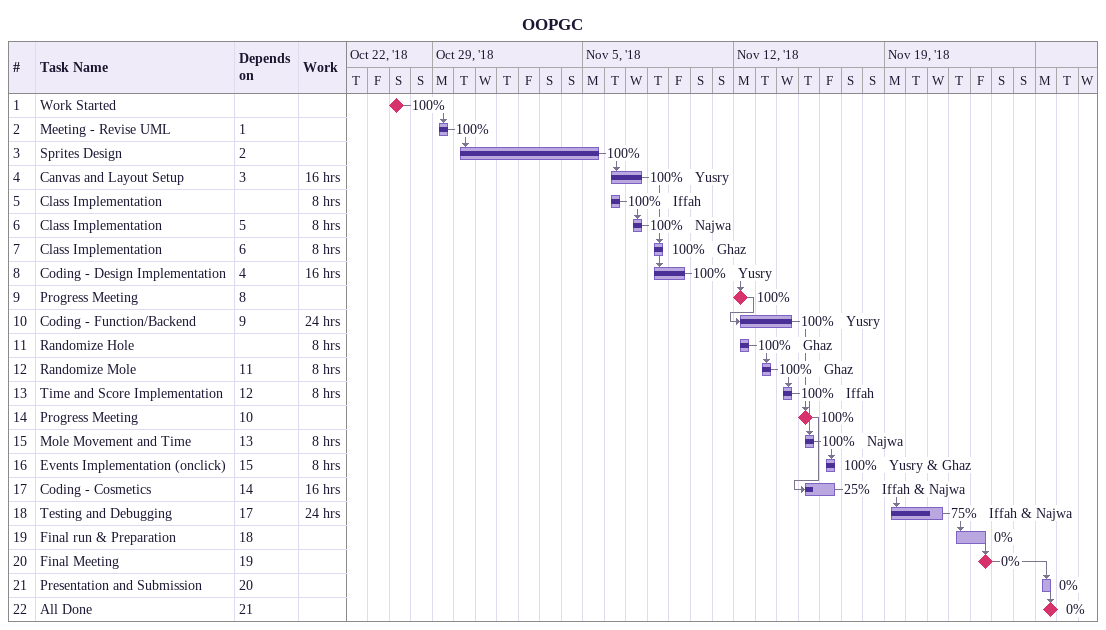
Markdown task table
OOPGC

| ID | Task | Start | Finish | Predecessors | Resources | % complete | Work (h) |
|---|---|---|---|---|---|---|---|
| 1 | Work Started (milestone) | 2018-10-27 | 2018-10-27 |  |  | 100 |  |
| 2 | Meeting - Revise UML | 2018-10-29 | 2018-10-29 | 1 |  | 100 |  |
| 3 | Sprites Design | 2018-10-30 | 2018-11-05 | 2 |  | 100 |  |
| 4 | Canvas and Layout Setup | 2018-11-06 | 2018-11-07 | 3 | Yusry | 100 | 16 |
| 5 | Class Implementation | 2018-11-06 | 2018-11-06 |  | Iffah | 100 | 8 |
| 6 | Class Implementation | 2018-11-07 | 2018-11-07 | 5 | Najwa | 100 | 8 |
| 7 | Class Implementation | 2018-11-08 | 2018-11-08 | 6 | Ghaz | 100 | 8 |
| 8 | Coding - Design Implementation | 2018-11-08 | 2018-11-09 | 4 | Yusry | 100 | 16 |
| 9 | Progress Meeting (milestone) | 2018-11-12 | 2018-11-12 | 8 |  | 100 |  |
| 10 | Coding - Function/Backend | 2018-11-12 | 2018-11-14 | 9 | Yusry | 100 | 24 |
| 11 | Randomize Hole | 2018-11-12 | 2018-11-12 |  | Ghaz | 100 | 8 |
| 12 | Randomize Mole | 2018-11-13 | 2018-11-13 | 11 | Ghaz | 100 | 8 |
| 13 | Time and Score Implementation | 2018-11-14 | 2018-11-14 | 12 | Iffah | 100 | 8 |
| 14 | Progress Meeting (milestone) | 2018-11-15 | 2018-11-15 | 10 |  | 100 |  |
| 15 | Mole Movement and Time | 2018-11-15 | 2018-11-15 | 13 | Najwa | 100 | 8 |
| 16 | Events Implementation (onclick) | 2018-11-16 | 2018-11-16 | 15 | Yusry & Ghaz | 100 | 8 |
| 17 | Coding - Cosmetics | 2018-11-15 | 2018-11-16 | 14 | Iffah & Najwa | 25 | 16 |
| 18 | Testing and Debugging | 2018-11-19 | 2018-11-21 | 17 | Iffah & Najwa | 75 | 24 |
| 19 | Final run & Preparation | 2018-11-22 | 2018-11-23 | 18 |  | 0 |  |
| 20 | Final Meeting (milestone) | 2018-11-23 | 2018-11-23 | 19 |  | 0 |  |
| 21 | Presentation and Submission | 2018-11-26 | 2018-11-26 | 20 |  | 0 |  |
| 22 | All Done (milestone) | 2018-11-26 | 2018-11-26 | 21 |  | 0 |  |
